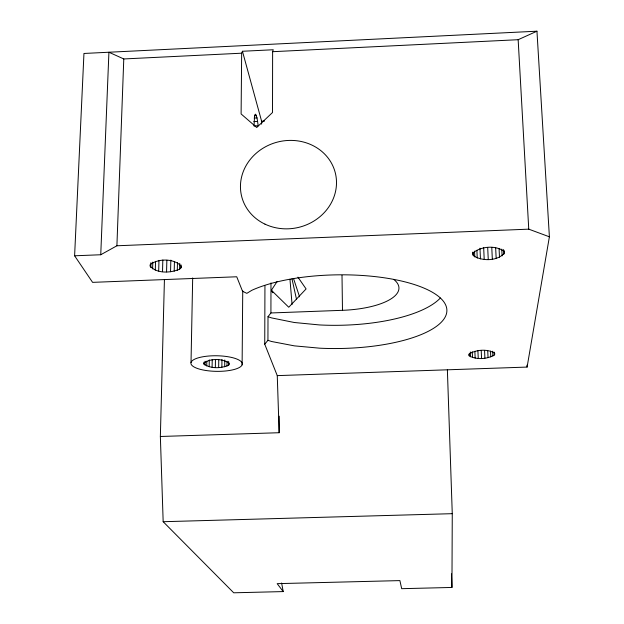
<?xml version="1.0" encoding="UTF-8"?>
<svg xmlns="http://www.w3.org/2000/svg" width="624" height="624" viewBox="0 0 624 624"><rect width="100%" height="100%" fill="white"/><g stroke="black" fill="none" stroke-linecap="round" stroke-linejoin="round"><path stroke-width="0.94" d="M281.611 583.011L283.218 591.583L233.719 592.8L163.168 521.711L160.36 436.48L279.162 432.721L279.17 416.177M279.162 432.721L277.259 375.625L264.74 344.198L267.938 340.314L268 316.688L270.917 312.967L270.98 282.914M272.626 51.691L272.509 112.507L256.714 127.499L241.106 113.95L241.66 53.196L242.44 51.262L273.257 49.756L272.626 51.691L518.154 39.702L536.952 31.2L549.393 236.808L527.093 367.076L277.259 375.625M261.612 124.145L261.62 121.235L242.44 51.262M264.74 344.198L264.943 285.893M283.218 591.583L277.173 583.651L399.898 580.601L401.684 588.682L451.94 587.449L452.267 513.677L447.377 369.806M242.112 364.829A25.685 7.792 0.9 0 0 206.536 356.242A25.685 7.792 0.9 0 0 201.193 369.572A25.685 7.792 0.9 0 0 242.112 364.829L242.736 290.878M253.984 125.97L254.608 115.822L255.115 114.371L255.715 114.254L257.026 117.92L258.203 125.759L254.366 125.931M228.602 365.235L229.406 364.26L229.343 363.238C222.425 358.504 210.655 358.067 203.861 363.106L203.986 364.127C210.826 368.924 221.114 368.472 228.602 365.235L228.649 361.351M221.855 367.279L221.949 359.502M224.695 366.795L224.773 359.986M226.996 366.093L227.05 361.226M215.342 367.505L215.452 359.728M218.665 367.528L218.767 359.752M206.739 365.992L206.817 361.148M209.173 366.717L209.282 359.9M212.105 367.232L212.222 359.447M203.986 364.127L204.017 362.177M204.968 365.11L205.031 361.226M191.022 362.528L192.683 277.93M179.603 269.194L180.983 267.836L181.319 266.347C174.377 258.313 158.512 258.274 150.244 264.514L149.986 266.011C156.803 273.881 170.648 273.055 179.603 269.194L179.735 263.351M180.983 267.836L181.046 264.919M170.547 271.744L170.836 260.099M174.205 271.214L174.439 261.511M177.294 270.348L177.473 262.571M162.521 271.658L162.825 260.013M160.36 436.48L164.424 279.7M166.561 271.892L166.858 260.255M155.298 270.114L155.548 261.355M158.683 271.05L158.972 260.364M150.797 267.509L150.938 262.649M152.615 268.905L152.802 262.119M100.745 254.748L116.906 245.778L123.778 58.952L108.919 52.237L100.745 254.748L74.607 255.793L83.951 53.461L536.952 31.2M472.797 254.093L473.405 252.525C481.666 246.254 495.589 245.107 504.122 251.316L504.512 252.845C497.804 261.308 481.9 261.464 473.281 255.614L472.719 252.151M494.278 355.04L494.824 353.987L494.481 352.966C487.071 348.839 476.557 349.541 469.334 353.839L468.85 354.892L469.256 355.906C476.681 359.931 487.04 359.237 494.278 355.04L494.146 352.123M277.15 281.432L271.385 290.254L272.236 291.985M123.778 58.952L241.66 53.196M254.428 115.557L256.363 115.463M254.132 118.053L257.026 117.92M253.804 121.602L257.65 121.43M261.62 121.235L264.521 121.103M116.906 245.778L528.754 229.156L549.393 236.808M254.459 115.674L256.402 115.596M270.917 312.967L342.482 310.315A60.965 21.661 -0.7 0 0 393.728 279.396M163.168 521.711L452.267 513.677M267.938 340.314L271.471 341.476L294.356 345.86L319.683 348.184A108.654 36.839 -0.7 0 0 440.957 322.553A108.654 36.839 -0.7 0 0 389.587 278.639A108.654 36.839 -0.7 0 0 251.917 290.254L246.831 293.35L242.533 291.26L236.73 276.775L92.594 282.36L74.607 255.793M268 316.688L271.518 317.897L294.286 322.499L319.488 324.94A108.053 38.454 -0.7 0 0 440.333 298.022M297.929 277.15L306.088 288.935L288.756 307.242L271.385 290.254L272.891 292.75M293.514 278.476L299.567 296.821M291.993 278.866L296.564 299.582M289.965 279.279L292.063 304.442M518.154 39.702L528.754 229.156M526.991 365.126L527.093 367.076M504.418 250.91L504.512 252.845M503.584 249.553L503.825 254.413M501.774 249.116L502.109 255.902M499.067 248.461L499.496 257.221M495.643 247.595L496.158 258.281M491.774 247.369L492.32 259.015M492.671 351.203L492.898 356.039M487.703 247.728L488.249 259.373M490.503 351.101L490.768 356.936M483.67 247.689L484.201 259.334M487.734 350.852L488.046 357.653M479.973 248.212L480.449 258.898M484.559 350.392L484.903 358.16M476.9 250.318L477.243 258.094M481.221 350.641L481.564 358.41M474.544 251.129L474.794 256.971M477.906 350.626L478.241 358.387M473.156 252.697L473.281 255.614M474.864 351.304L475.16 358.106M472.274 351.733L472.516 357.568M470.301 351.952L470.504 356.819M469.17 353.972L469.256 355.906M451.456 573.83L451.94 587.449M342.007 275.317L342.482 310.315M264.943 224.117A48.282 43.953 -14.3 0 0 336.5 182.13A48.282 43.953 -14.3 0 0 263.975 147.638A48.282 43.953 -14.3 0 0 264.943 224.117"/></g></svg>
